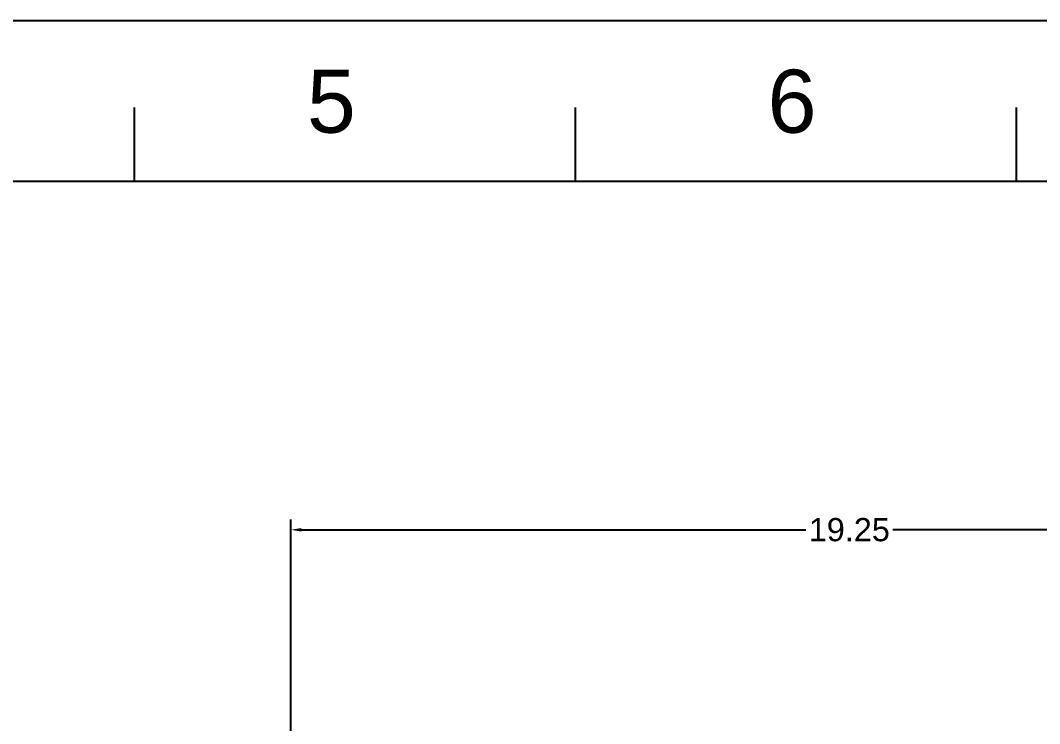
# Model space of a CAD drawing. Header units: metres. Extents: x 102 to 188, y -170 to 119.
# Drawn here: x 134.7 to 152.26, y 10.57 to 22.69 of the extents above; entities that cross this region are included whole.
import ezdxf

# ---------------------------------------------------------------- set-up
doc = ezdxf.new("R2010")
doc.units = ezdxf.units.M
doc.header["$MEASUREMENT"] = 0
doc.layers.add('dim', color=212, linetype='Continuous')
doc.layers.add('text', color=30, linetype='Continuous')
doc.styles.get("Standard").update_dxf_attribs({"font": 'arial.ttf'})
doc.dimstyles.get("Standard").update_dxf_attribs({"dimtxt": 0.4, "dimasz": 0.18, "dimexe": 0.18, "dimexo": 0.0625, "dimgap": 0.09, "dimtad": 0, "dimtih": 1, "dimtoh": 1, "dimzin": 0, "dimdsep": 46, "dimtxsty": 'Standard', "dimcen": 0.09, "dimadec": 0, "dimazin": 0, "dimtfac": 1, "dimtofl": 0, "dimtmove": 0, "dimatfit": 3, "dimfxl": 1, "dimtolj": 1, "dimtzin": 0, "dimarcsym": 0})

# ---------------------------------------------------------------- blocks, each defined once
blk = doc.blocks.new('*D44')
at = {"layer": 'Defpoints', "color": 0, "transparency": 16777216}
for p in [(139.359, 13.913), (139.359, 1.09), (158.609, 1.09)]:
    blk.add_point(p, dxfattribs=at)
at = {"layer": 'dim', "color": 0, "lineweight": -2, "transparency": 16777216}
for p, q in [((139.359, 1.152), (139.359, 14.093)), ((158.609, 1.152), (158.609, 14.093)), ((139.539, 13.913), (148.237, 13.913)), ((158.429, 13.913), (149.732, 13.913))]:
    blk.add_line(p, q, dxfattribs=at)
at = {"layer": 'dim', "color": 0, "transparency": 16777216}
for points in [[(139.539, 13.943), (139.539, 13.883), (139.359, 13.913)], [(158.429, 13.943), (158.429, 13.883), (158.609, 13.913)]]:
    blk.add_solid(points, dxfattribs=at)
at = {"layer": 'dim', "color": 0, "transparency": 16777216, "insert": (148.984, 13.913), "char_height": 0.4, "attachment_point": 5}
blk.add_mtext('\\A1;19.25', dxfattribs=at)

msp = doc.modelspace()

# ---------------------------------------------------------------- linework, layer by layer
at = {"layer": 'dim', "linetype": 'Continuous'}
msp.add_lwpolyline([(182.709, -56.813), (106.252, -56.813), (106.252, 19.917), (182.709, 19.917), (182.709, 10.327), (182.709, -53.887)], dxfattribs=at)
at = {"layer": 'text', "linetype": 'Continuous'}
for p, q in [((136.662, 19.917), (136.662, 21.191)), ((144.265, 19.917), (144.265, 21.191)), ((151.867, 19.917), (151.867, 21.191))]:
    msp.add_line(p, q, dxfattribs=at)
msp.add_lwpolyline([(101.591, 22.689), (186.459, 22.689), (186.459, -60.524), (101.591, -60.524)], close=True, dxfattribs=at)

# ---------------------------------------------------------------- texts
at = {"layer": 'text', "linetype": 'Continuous', "char_height": 1.086, "attachment_point": 1}
for s, insert in [('5', (139.634, 21.84)), ('6', (147.575, 21.84))]:
    msp.add_mtext_dynamic_manual_height_columns(s, width=4.28459, gutter_width=1.131, heights=[0], dxfattribs=dict(at, insert=insert))

# ---------------------------------------------------------------- dimensions: what is measured, and where the dimension line sits
at = {"layer": 'dim'}
dim = msp.add_linear_dim(base=(139.359, 13.913), p1=(158.609, 1.09), p2=(139.359, 1.09), dimstyle='Standard', dxfattribs=at)
dim.commit()
dim.dimension.update_dxf_attribs({"geometry": '*D44', "text_midpoint": (148.984, 13.913)})

doc.saveas('drawing.dxf')
